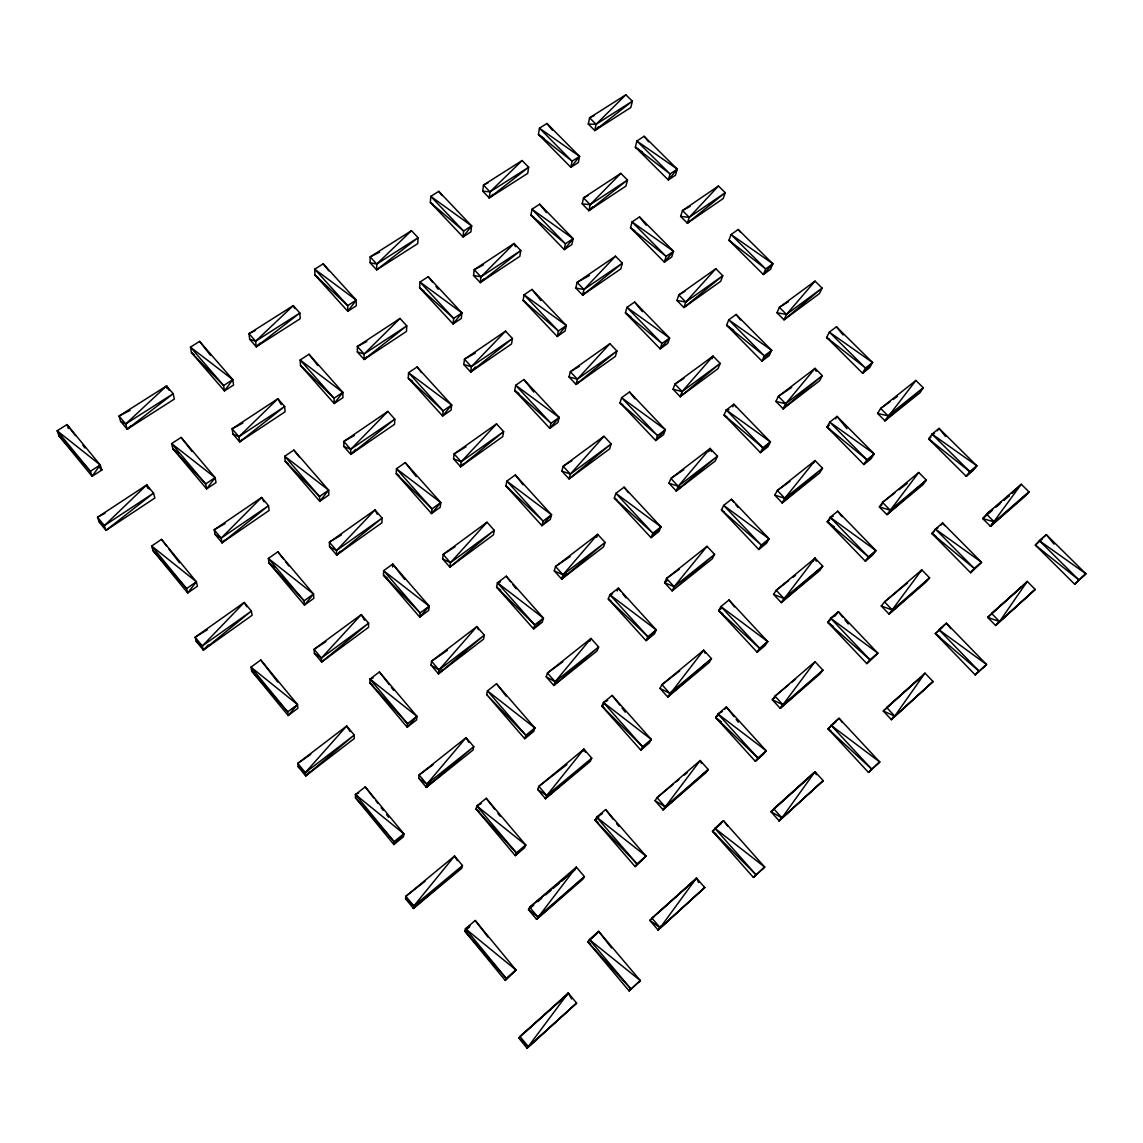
<?xml version="1.0" encoding="UTF-8"?>
<svg xmlns="http://www.w3.org/2000/svg" width="1143" height="1143" viewBox="0 0 1143 1143"><rect width="100%" height="100%" fill="white"/><g stroke="black" fill="none" stroke-linecap="round" stroke-linejoin="round"><path stroke-width="1.5" d="M357.373 351.987L364.117 354.001L406.765 325.841L364.088 359.459L364.117 354.001L357.359 346.486L400.007 318.468L406.765 325.841L406.479 331.399L364.088 359.459L357.373 351.987L357.359 346.486L366.789 341.514M370.103 262.733L370.175 256.861L411.494 230.672L418.081 237.701L417.724 243.63L376.661 269.862L370.103 262.733L376.761 264.019L418.081 237.701L376.661 269.862L376.761 264.019L370.175 256.861L379.633 252.189M369.989 679.071L369.903 682.9L407.194 727.205L416.538 719.947L416.938 716.347L379.405 671.955L369.989 679.071L407.522 723.648L407.194 727.205L416.938 716.347L369.989 679.071L373.075 677.985M392.592 567.028L392.735 564.071L383.634 570.686L383.476 575.1L419.738 617.106L428.754 610.348L429.211 606.147L392.735 564.071L404.736 579.501M355.444 794.542L403.836 833.79L403.536 836.69L393.835 844.534L355.459 797.7L355.444 794.542L365.217 786.87L403.836 833.79L393.835 844.534L394.092 841.662L355.444 794.542L358.688 793.056M440.769 502.549L440.255 507.278L431.525 513.564L396.235 473.673L396.464 468.759L405.265 462.601L440.769 502.549L431.525 513.564L431.983 508.864L396.464 468.759L440.769 502.549L431.983 508.864L396.235 473.673L398.978 475.774M451.642 404.965L451.071 410.151L442.627 416.023L408.265 378.076L408.565 372.718L417.081 366.974L451.642 404.965L442.627 416.023L443.141 410.851L408.565 372.718L451.642 404.965L443.141 410.851L408.265 378.076L412.537 381.276M461.901 312.896L461.286 318.483L453.099 323.969L419.61 287.807L419.981 282.064L428.225 276.692L461.901 312.896L453.099 323.969L453.671 318.397L419.981 282.064L461.901 312.896L453.671 318.397L419.61 287.807L423.924 290.979M471.602 225.885L470.945 231.829L463.015 236.944L430.354 202.44L430.768 196.367L438.769 191.352L471.602 225.885L463.015 236.944L463.615 231.029L430.768 196.367L471.602 225.885L463.615 231.029L430.354 202.44L433.154 204.468M482.732 191.152L483.446 185.066L522.137 160.549L528.666 167.235L527.709 173.379L489.247 197.939L482.732 191.152L490.004 191.881L528.666 167.235L489.247 197.939L490.004 191.881L522.137 160.549M473.531 275.463L474.216 269.691L514.079 243.502L520.779 250.517L519.836 256.332L480.217 282.564L473.531 275.463L480.932 276.835L520.779 250.517L480.217 282.564L480.932 276.835L514.079 243.502L515.522 246.702M463.815 364.56L464.458 359.173L505.563 331.141L512.435 338.499L511.521 343.957L470.673 372.018L463.815 364.56L471.359 366.66L512.435 338.499L470.673 372.018L471.359 366.66L505.563 331.141M453.528 458.886L454.114 453.928L496.548 423.896L503.62 431.611L502.734 436.655L460.572 466.715L453.528 458.886L461.2 461.786L503.62 431.611L460.572 466.715L461.2 461.786L496.548 423.896M442.612 558.898L443.155 554.426L487.004 522.208L494.262 530.323L493.405 534.895L449.856 567.128L442.612 558.898L450.442 562.713L494.262 530.323L449.856 567.128L450.442 562.713L487.004 522.208M431.025 665.14L431.511 661.226L476.86 626.593L484.332 635.151L483.518 639.18L438.469 673.813L431.025 665.14L438.998 669.955L438.469 673.813L484.332 635.151L438.998 669.955L431.511 661.226L447.327 650.381M418.695 778.197L419.11 774.94L466.073 737.635L473.774 746.665L472.988 750.079L426.353 787.356L418.695 778.197L426.81 784.155L426.353 787.356L473.774 746.665L426.81 784.155L419.11 774.94L433.126 764.681M405.551 898.755L405.879 896.241L454.585 855.993L462.501 865.551L461.786 868.251L413.437 908.456L405.551 898.755L413.823 905.999L413.437 908.456L462.501 865.551L413.823 905.999L405.879 896.241L425.096 881.253M579.558 156.391L578.315 162.535L570.886 167.335L538.453 134.445L539.453 128.187L546.954 123.473L579.558 156.391L570.886 167.335L572.071 161.206L579.558 156.391L539.453 128.187L572.071 161.206L538.453 134.445L544.139 138.46M588.288 124.073L589.574 117.8L625.864 94.798L632.35 101.184L630.85 107.485L594.76 130.545L588.288 124.073L596.074 124.301L632.35 101.184L594.76 130.545L596.074 124.301L625.864 94.798M497.462 582.801L496.576 587.102L533.595 628.95L542.268 622.206L543.454 618.106L506.206 576.186L497.462 582.801L534.724 624.878L533.595 628.95L543.454 618.106L497.462 582.801L500.577 581.887M573.129 238.644L571.9 244.488L564.228 249.603L530.981 215.198L531.966 209.226L539.682 204.197L573.129 238.644L564.228 249.603L565.428 243.788L573.129 238.644L531.966 209.226L565.428 243.788L530.981 215.198L533.795 217.213M582.216 203.868L583.487 197.882L620.82 173.35L627.478 180.023L625.964 186.052L588.859 210.626L582.216 203.868L590.159 204.668L627.478 180.023L588.859 210.626L590.159 204.668L620.82 173.35M566.328 325.526L565.099 331.013L557.212 336.485L523.094 300.423L524.066 294.794L532.024 289.436L566.328 325.526L557.212 336.485L558.398 331.013L566.328 325.526L524.066 294.794L558.398 331.013L523.094 300.423L525.894 302.466M575.815 288.036L577.086 282.378L615.505 256.189L622.335 263.176L620.82 268.891L582.616 295.123L575.815 288.036L583.93 289.508L622.335 263.176L582.616 295.123L583.93 289.508L615.505 256.189M486.618 694.587L487.475 690.872L496.519 683.757L534.867 727.962L533.695 731.477L524.723 738.721L486.618 694.587L525.837 735.263L524.723 738.721L534.867 727.962L487.475 690.872L525.837 735.263L534.867 727.962M559.141 417.409L557.927 422.496L549.797 428.354L514.75 390.535L515.707 385.277L523.908 379.533L559.141 417.409L549.797 428.354L550.969 423.296L559.141 417.409L515.707 385.277L550.969 423.296L514.75 390.535L518.936 393.621M569.043 376.99L570.314 371.704L609.905 343.686L616.906 351.015L615.377 356.373L576.029 384.419L569.043 376.99L577.344 379.162L616.906 351.015L576.029 384.419L577.344 379.162L609.905 343.686M561.885 471.116L563.142 466.258L603.961 436.255L611.162 443.941L609.633 448.885L569.057 478.917L561.885 471.116L570.371 474.102L611.162 443.941L569.057 478.917L570.371 474.102L603.961 436.255M551.526 514.779L550.326 519.393L541.925 525.68L505.935 485.932L506.849 481.117L515.322 474.959L551.526 514.779L541.925 525.68L543.082 521.079L551.526 514.779L506.849 481.117L543.082 521.079L505.935 485.932L508.706 488.018M476.845 805.958L476.045 809.015L515.279 855.636L524.566 847.82L525.709 845.006L486.218 798.3L476.845 805.958L516.365 852.878L515.279 855.636L525.709 845.006L476.845 805.958L481.103 803.672M554.284 570.886L555.541 566.514L597.675 534.338L605.076 542.425L603.533 546.897L561.67 579.087L554.284 570.886L562.97 574.772L605.076 542.425L561.67 579.087L562.97 574.772L597.675 534.338L596.675 537.339M677.27 169.121L675.499 175.165L668.312 179.965L635.337 147.161L636.865 141.003L644.109 136.288L677.27 169.121L668.312 179.965L670.055 173.95L677.27 169.121L636.865 141.003L670.055 173.95L635.337 147.161L642.509 152.162M680.628 216.427L682.457 210.555L718.461 186.009L725.219 192.667L723.176 198.582L687.372 223.171L680.628 216.427L689.243 217.327L725.219 192.667L687.372 223.171L689.243 217.327L718.461 186.009M673.527 251.274L671.727 257.004L664.34 262.133L630.507 227.814L632.05 221.942L639.494 216.913L673.527 251.274L664.34 262.133L666.098 256.418L673.527 251.274L632.05 221.942L666.098 256.418L630.507 227.814L634.765 230.829M546.225 676.827L547.454 673.013L591.002 638.451L598.618 646.967L597.075 650.896L553.812 685.471L546.225 676.827L555.112 681.714L598.618 646.967L553.812 685.471L555.112 681.714L591.002 638.451L590.002 641.094M469.944 925.801L465.501 928.759L515.936 969.964L505.192 980.408L506.249 978.451L464.744 931.059L465.501 928.759L475.217 920.486L515.936 969.964L505.192 980.408L464.744 931.059L469.573 926.944M676.956 300.48L678.799 294.937L715.832 268.734L722.776 275.706L720.69 281.307L683.871 307.553L676.956 300.48L685.771 302.023L722.776 275.706L683.871 307.553L685.771 302.023L715.832 268.734M669.569 337.999L667.741 343.386L660.154 348.858L625.407 312.911L626.978 307.381L634.636 302.023L669.569 337.999L660.154 348.858L661.926 343.5L669.569 337.999L626.978 307.381L661.926 343.5L625.407 312.911L631.05 316.968M673.07 389.277L674.941 384.091L713.061 356.087L720.19 363.388L718.061 368.646L680.185 396.678L673.07 389.277L682.1 391.535L720.19 363.388L680.185 396.678L682.1 391.535L713.061 356.087L712.018 358.731M665.397 429.711L663.54 434.697L655.711 440.555L620.02 402.85L621.606 397.707L629.493 391.963L665.397 429.711L655.711 440.555L657.525 435.597L665.397 429.711L621.606 397.707L657.525 435.597L620.02 402.85L622.835 404.908M609.891 594.76L608.29 598.961L646.038 640.651L654.367 633.908L656.268 629.907L618.292 588.159L609.891 594.76L647.895 636.68L646.038 640.651L656.268 629.907L609.891 594.76L612.591 593.803M537.639 789.527L538.867 786.355L583.902 749.151L591.745 758.138L590.202 761.452L545.468 798.657L537.639 789.527L546.74 795.542L591.745 758.138L545.468 798.657L546.74 795.542L583.902 749.151L585.473 752.223M617.191 590.974L618.292 588.159L620.478 590.931M668.955 483.203L670.87 478.446L710.117 448.47L717.447 456.143L715.275 460.972L676.27 490.976L668.955 483.203L678.228 486.261L717.447 456.143L676.27 490.976L678.228 486.261L710.117 448.47L711.403 451.599M660.968 526.852L659.082 531.381L651.024 537.653L614.32 498.034L615.92 493.333L624.064 487.175L660.968 526.852L651.024 537.653L652.853 533.152L660.968 526.852L615.92 493.333L652.853 533.152L614.32 498.034L617.12 500.12M772.825 263.762L770.468 269.391L763.353 274.506L728.948 240.287L731.049 234.515L738.221 229.5L772.825 263.762L763.353 274.506L765.667 268.905L772.825 263.762L731.049 234.515L765.667 268.905L728.948 240.287L731.806 242.287M726.276 409.98L724.091 415.023L760.409 452.614L767.939 446.756L770.411 441.884L733.877 404.236L726.276 409.98L762.838 447.756L760.409 452.614L770.411 441.884L726.276 409.98L728.963 409.637M708.703 451.714L710.117 448.47M732.749 406.779L733.877 404.236L736.063 406.979M607.69 700.459L603.475 702.516L651.281 739.45L640.752 750.079L642.623 746.722L601.875 706.131L603.475 702.516L612.162 695.415L651.281 739.45L649.353 742.85L640.752 750.079L601.875 706.131L604.333 704.117M776.969 312.796L779.383 307.338L815.045 281.135L822.103 288.093L819.46 293.594L784.012 319.84L776.969 312.796L786.47 314.411L822.103 288.093L784.012 319.84L786.47 314.411L815.045 281.135M582.901 751.394L583.902 749.151M771.639 350.344L769.239 355.616L761.924 361.102L726.577 325.255L728.734 319.826L736.106 314.468L771.639 350.344L761.924 361.102L764.296 355.844L771.639 350.344L728.734 319.826L764.296 355.844L726.577 325.255L733.692 330.313M707.017 546.325L674.113 586.673L672.127 590.902L664.597 582.716L666.54 578.458L707.017 546.325L714.561 554.384L712.346 558.756L672.127 590.902L714.561 554.384L674.113 586.673L664.597 582.716L667.369 580.515M775.897 401.422L778.383 396.335L815.045 368.346L822.288 375.633L819.588 380.776L783.141 408.794L775.897 401.422L785.67 403.75L822.288 375.633L783.141 408.794L785.67 403.75L815.045 368.346L816.173 371.446M533.795 905.099L528.495 909.657L537.81 916.943L584.43 876.61L536.567 919.301L576.329 867.094L584.43 876.61L582.873 879.21L536.567 919.301L528.495 909.657L529.695 907.228L576.329 867.094L574.843 869.766L569.543 874.324M659.968 688.357L661.94 684.657L703.717 650.153L711.489 658.639L709.217 662.469L667.726 696.973L659.968 688.357L669.741 693.315L711.489 658.639L667.726 696.973L703.717 650.153L705.088 653.224M602.504 813.516L596.66 817.216L645.966 856.093L635.108 866.594L637.022 863.922L595.046 820.174L596.66 817.216L605.633 809.573L645.966 856.093L635.108 866.594L595.046 820.174L598.861 816.931M774.768 495.133L777.326 490.49L815.045 460.543L822.503 468.187L819.717 472.916L782.212 502.891L774.768 495.133L784.812 498.277L822.503 468.187L782.212 502.891L784.812 498.277L815.045 460.543L813.673 462.929M767.696 641.58L759.666 648.324L720.933 606.562L767.696 641.58L757.109 652.196L759.666 648.324L718.647 610.662L720.933 606.562L728.991 599.975L767.696 641.58L765.096 645.481L757.109 652.196L718.647 610.662L721.319 608.476M874.209 453.9L863.894 464.529L866.937 459.772L829.747 422.11L874.209 453.9L866.937 459.772L826.96 427.053L829.747 422.11L837.047 416.381L874.209 453.9L871.137 458.672L863.894 464.529L826.96 427.053L829.375 425.153M835.633 418.867L837.047 416.381L846.949 428.668M769.096 538.796L766.553 543.211L758.809 549.483L721.447 510.007L723.676 505.392L731.506 499.262L769.096 538.796L758.809 549.483L761.295 545.082L769.096 538.796L723.676 505.392L761.295 545.082L721.447 510.007L724.262 512.078M872.58 362.545L869.594 367.732L862.551 373.204L826.632 337.456L829.347 332.127L836.447 326.769L872.58 362.545L862.551 373.204L865.508 368.032L872.58 362.545L829.347 332.127L865.508 368.032L826.632 337.456L829.489 339.471M877.581 413.423L880.639 408.451L915.886 380.462L923.258 387.734L919.972 392.778L884.939 420.781L877.581 413.423L888.054 415.838L923.258 387.734L884.939 420.781L915.886 380.462M773.582 594.417L776.197 590.259L815.045 558.155L822.717 566.199L819.845 570.457L781.24 602.561L773.582 594.417L783.912 598.446L822.717 566.199L781.24 602.561L815.045 558.155L816.245 561.242M833.233 516.25L830.175 517.322L875.938 550.583L868.451 556.87L827.303 521.822L830.175 517.322L837.69 511.192L875.938 550.583L872.752 554.912L865.322 561.17L827.303 521.822L829.789 519.794M655.053 800.7L657.054 797.643L700.202 760.509L708.217 769.468L705.903 772.682L663.04 809.787L655.053 800.7L665.097 806.787L708.217 769.468L663.04 809.787L700.202 760.509L701.631 763.553M813.159 561.042L815.045 558.155M722.462 711.375L718.004 714.004L766.224 750.78L757.938 758.038L715.661 717.533L718.004 714.004L726.334 706.931L766.224 750.78L763.553 754.08L755.309 761.309L715.661 717.533L718.033 715.518M724.733 709.303L726.334 706.931L733.992 716.632M999.553 621.563L991.567 613.42L1021.856 586.702L987.652 617.391L999.553 621.563L1035.201 589.402L995.582 625.478L999.553 621.563L1027.257 581.416L1035.201 589.402L995.582 625.478L987.652 617.391L1027.257 581.416L1023.171 585.545M934.431 433.54L932.045 434.111L976.808 465.787L969.835 471.645L928.659 438.955L932.045 434.111L939.046 428.382L976.808 465.787L973.15 470.459L966.206 476.302L928.659 438.955L930.988 437.055M937.346 430.811L939.046 428.382L945.647 436.526M891.297 719.561L933.059 681.542L891.297 719.561L933.059 681.542L925.001 673.127L883.268 711.017L891.297 719.561L893.312 716.718M894.755 716.104L886.654 707.503L920.072 677.985L883.268 711.017L894.755 716.104L925.001 673.127M100.213 464.944L92.097 476.317L59.065 436.012L57.15 430.768L66.994 424.582L100.213 464.944L101.87 470.002L92.097 476.317L90.383 471.287L57.15 430.768L100.213 464.944L90.383 471.287L59.065 436.012L61.836 438.198M918.743 472.473L886.939 514.664L879.367 506.949L882.539 502.391L918.743 472.473L926.33 480.089L922.93 484.732L886.939 514.664L926.33 480.089L890.154 510.149L879.367 506.949L882.039 504.735M779.112 820.788L823.203 780.64L779.112 820.788L823.203 780.64L815.03 771.725L770.968 811.744L779.112 820.788L782.198 816.488M1011.998 493.419L1021.256 484.261L990.438 526.309L1024.985 496.405L1028.971 491.861L1021.256 484.261L986.523 514.164L982.737 518.608L990.438 526.309L992.51 523.423M774.94 808.172L770.968 811.744L781.926 817.874L815.03 771.725L816.316 774.74M658.054 930.002L704.731 887.511L658.054 930.002L704.731 887.511L696.473 878.053L649.824 920.401L658.054 930.002L661.154 925.773M692.101 883.439L696.473 878.053L698.687 882.539M653.739 916.886L649.824 920.401L660.154 927.745L696.473 878.053M881.253 605.976L892.383 610.076L929.588 577.858L889.054 614.091L921.787 569.857L929.588 577.858L926.073 582.03L889.054 614.091L881.253 605.976L884.525 601.904L921.787 569.857L920.044 571.971M611.534 947.918L598.675 931.331L589.374 939.56L640.294 980.551L629.107 990.895L587.759 941.775L598.675 931.331L640.294 980.551L638.308 982.494M232.772 379.619L224.457 390.892L191.481 352.716L190.452 347.129L199.611 341.386L232.772 379.619L233.558 385.034L224.457 390.892L223.614 385.52L190.452 347.129L232.772 379.619L223.614 385.52L191.481 352.716L194.296 354.859M518.736 1037.973L568.257 993.024L576.615 1003.097L527.052 1048.202L518.736 1037.973L528.28 1046.702L576.615 1003.097L527.052 1048.202L568.257 993.024L571.657 998.953M842.734 617.134L838.362 611.648L835.347 615.677L830.632 618.234L877.767 653.096L870.066 659.84L827.661 622.235L830.632 618.234L838.362 611.648L877.767 653.096L866.823 663.612L827.661 622.235L830.232 620.049M564.671 997.696L568.257 993.024M815.03 661.711L780.212 708.346L819.988 673.899L822.96 670.155L815.03 661.711L774.997 696.158L772.311 699.759L780.212 708.346L783.398 704.059M215.127 477.631L206.626 488.89L172.822 448.713L171.636 443.584L181.123 437.412L215.127 477.631L216.041 482.575L206.626 488.89L205.654 483.96L171.636 443.584L215.127 477.631L205.654 483.96L172.822 448.713L178.408 453.085M356.273 300.123L347.801 311.296L314.954 275.034L314.696 269.191L323.24 263.819L356.273 300.123L356.287 305.824L347.801 311.296L347.729 305.624L314.696 269.191L356.273 300.123L347.729 305.624L314.954 275.034L317.811 277.163M663.04 809.787L665.155 807.001M536.567 919.301L538.696 916.557M781.24 602.561L783.384 599.804M342.857 392.363L334.185 403.536L300.509 365.46L300.152 360.002L308.996 354.259L342.857 392.363L342.957 397.664L334.185 403.536L334.042 398.264L300.152 360.002L342.857 392.363L334.042 398.264L300.509 365.46M196.382 581.773L187.695 592.96L153.005 550.64L151.662 546.025L161.492 539.382L196.382 581.773L197.453 586.188L187.695 592.96L186.566 588.588L151.662 546.025L196.382 581.773L186.566 588.588L153.005 550.64M667.726 696.973L672.084 691.429M884.939 420.781L887.068 418.067M937.86 527.98L935.417 529.109L981.508 562.242L974.336 568.528L931.916 533.51L935.417 529.109L942.618 522.98L981.508 562.242L970.578 572.729L931.916 533.51L934.302 531.481M328.641 490.161L319.754 501.306L285.207 461.272L284.736 456.243L293.88 450.085L328.641 490.161L328.827 495.005L319.754 501.306L319.511 496.491L284.736 456.243L328.641 490.161L319.511 496.491L285.207 461.272L288.022 463.444M940.86 525.194L942.618 522.98L944.818 525.694M545.468 798.657L549.812 793.228M782.212 502.891L785.555 498.719M413.823 905.999L454.585 855.993L457.286 860.593M413.437 908.456L416.809 904.313M313.539 594.031L304.438 605.104L268.962 562.956L268.376 558.441L277.835 551.812L313.539 594.031L313.825 598.346L304.438 605.104L304.081 600.832L268.376 558.441L313.539 594.031L304.081 600.832L268.962 562.956L274.391 567.242M553.812 685.471L557.17 681.428M783.141 408.794L786.513 404.722M727.891 826.303L723.49 820.717L714.904 828.332L764.653 867.023L753.394 877.424L712.503 831.204L723.49 820.717L764.653 867.023L761.895 869.652M426.81 784.155L466.073 737.635L468.673 742.307M426.353 787.356L430.94 781.926M676.27 490.976L679.671 486.932M297.466 704.559L288.15 715.547L251.689 671.055L250.974 667.126L260.775 659.997L297.466 704.559L297.88 708.274L288.15 715.547L287.665 711.889L250.974 667.126L297.466 704.559L287.665 711.889L251.689 671.055L254.403 673.256M561.67 579.087L566.271 573.729M429.211 606.147L419.738 617.106L420.138 612.934L383.634 570.686L429.211 606.147L420.138 612.934L383.476 575.1L387.591 578.301M438.998 669.955L476.86 626.593L478.531 629.736M438.469 673.813L441.884 669.898M680.185 396.678L682.457 394.064M298.18 766.724L305.31 772.625L354.244 735.049L305.667 775.926L305.31 772.625L346.715 725.976L354.244 735.049L354.273 738.549L305.667 775.926L298.18 766.724L297.766 763.367L346.715 725.976L350.072 731.563M305.667 775.926L309.196 771.954M842.362 722.433L839.076 718.29L831.104 725.362L879.71 761.967L868.423 772.382L828.046 728.791L839.076 718.29L879.71 761.967L876.31 765.181M314.368 653.296L321.397 658.054L368.603 623.178L321.654 662.011L321.397 658.054L361.288 614.591L368.603 623.178L368.532 627.321L321.654 662.011L314.368 653.296L314.082 649.281L361.288 614.591L364.503 620.249M576.029 384.419L578.429 381.791M950.79 628.636L946.404 623.192L938.989 629.75L986.495 664.483L975.208 674.884L935.374 633.665L946.404 623.192L986.495 664.483L982.551 668.184M460.572 466.715L462.986 464.101M687.372 223.171L689.8 220.57M341.514 534.838L329.384 542.182L336.513 550.497L336.656 555.027L381.933 522.751L382.091 518.079L374.975 509.935L329.384 542.182L329.57 546.768L336.656 555.027L340.243 551.24M582.616 295.123L585.03 292.565M815.03 771.725L773.725 808.773L781.926 817.874M329.57 546.768L336.513 550.497L374.975 509.935L377.29 514.207M1039.43 540.753L1035.315 545.068L1074.606 584.144L1085.85 573.757L1046.331 534.638L1039.43 540.753L1078.978 580.03L1074.606 584.144L1085.85 573.757L1039.43 540.753L1046.331 534.638L1054.017 544.097M207.212 629.807L195.124 637.194L202.282 645.995L203.325 650.053L252.089 615.305L251.389 611.062L244.231 602.447L195.124 637.194L196.21 641.309L203.325 650.053L208.226 644.966M470.673 372.018L475.531 366.96M196.21 641.309L202.282 645.995L244.231 602.447L246.859 606.733M343.886 446.513L350.73 449.328L394.792 419.138L350.772 454.357L350.73 449.328L387.863 411.394L394.792 419.138L394.564 424.282L350.772 454.357L343.886 446.513L343.786 441.441L387.863 411.394M350.772 454.357L355.702 449.328M588.859 210.626L592.517 206.883M215.127 534.481L221.156 538.139L268.519 505.677L222.042 542.768L221.156 538.139L261.561 497.491L268.519 505.677L269.105 510.464L222.042 542.768L215.127 534.481L214.184 529.795L261.561 497.491L264.076 501.82M222.042 542.768L224.557 540.239M480.217 282.564L483.875 278.878M875.938 550.583L865.322 561.17L868.451 556.87L830.175 517.322M364.088 359.459L366.546 357.016M594.76 130.545L598.461 126.859M976.808 465.787L966.206 476.302L969.835 471.645L932.045 434.111M364.117 354.001L400.007 318.468M232.901 433.983L238.916 436.726L284.65 406.508L239.659 441.855L238.916 436.726L277.863 398.736L284.65 406.508L285.107 411.766L239.659 441.855L232.901 433.983L232.115 428.811L277.863 398.736L281.078 404.522M239.659 441.855L242.159 439.426M489.247 197.939L492.933 194.339M589.374 939.56L631.022 989.024L629.107 990.895L640.294 980.551M766.224 750.78L755.309 761.309L757.938 758.038L718.004 714.004M99.241 522.037L104.356 525.623L153.548 493.119L105.999 530.366L104.356 525.623L146.733 484.918L153.548 493.119L154.862 498.019L105.999 530.366L99.241 522.037L97.541 517.25L146.733 484.918L149.447 489.275M376.761 264.019L411.494 230.672M877.767 653.096L866.823 663.612L870.066 659.84L830.632 618.234M981.508 562.242L970.578 572.729L974.336 568.528L935.417 529.109M714.904 828.332L756.08 874.838L753.394 877.424L764.653 867.023M255.375 330.47L249.003 333.67L255.632 341.2L256.261 346.772L300.209 318.697L299.852 313.025L293.237 305.624L249.003 333.67L249.674 339.271L256.261 346.772L260.118 343.1M831.104 725.362L871.78 769.21L868.423 772.382L879.71 761.967M249.674 339.271L255.632 341.2L293.237 305.624L294.78 308.539M938.989 629.75L979.122 671.212L975.208 674.884L986.495 664.483M1081.435 577.901L1085.85 573.757M130.059 410.437L119.072 416.009L125.716 423.967L127.187 429.211L174.336 399.093L173.179 393.721L166.549 385.934L119.072 416.009L120.587 421.31L127.187 429.211L130.988 425.653M120.587 421.31L125.716 423.967L166.549 385.934L169.135 390.32M525.223 1032.143L566.771 994.896L519.894 1036.387L528.28 1046.702M657.639 913.386L694.172 880.624L651.853 918.072L660.154 927.745M777.597 805.801L808.058 778.469M990.438 526.309L1028.971 491.861L994.267 521.894L982.737 518.608L992.053 510.592M780.212 708.346L822.96 670.155L782.955 704.788L772.311 699.759L774.968 697.473M631.022 989.024L587.759 941.775L597.003 933.588M756.08 874.838L712.503 831.204L721.047 823.632M871.78 769.21L828.046 728.791L835.976 721.762M979.122 671.212L935.374 633.665L942.746 627.121M1042.202 538.967L1035.315 545.068L1078.978 580.03M515.936 969.964L506.249 978.451L465.501 928.759M645.966 856.093L637.022 863.922L596.66 817.216M537.767 901.67L541.739 898.255M545.711 894.84L551.012 890.283M553.655 887.997L558.956 883.439M561.599 881.167L566.899 876.595M996.039 507.163L1000.039 503.734M1004.025 500.291L1009.34 495.719M525.709 845.006L516.365 852.878L476.045 809.015L478.817 811.23M651.281 739.45L642.623 746.722L603.475 702.516M673.413 784.098L657.054 797.643L665.097 806.787M676.142 781.841L678.871 779.583M684.314 775.068L687.043 772.811M574.843 869.766L529.695 907.228L537.81 916.943M788.756 684.8L774.997 696.158L782.955 704.788M791.499 682.528L795.628 679.113M993.21 508.649L986.523 514.164L994.267 521.894M995.896 506.449L1001.254 502.048M1003.925 499.848L1009.283 495.448M1011.969 493.247L1017.327 488.847M907.499 582.987L884.525 601.904L892.383 610.076M336.656 555.027L382.091 518.079L336.513 550.497M203.325 650.053L251.389 611.062L202.282 645.995M403.836 833.79L394.092 841.662L355.459 797.7M656.268 629.907L647.895 636.68L608.29 598.961L611.076 601.075M416.938 716.347L407.522 723.648L369.903 682.9L372.647 685.086M543.454 618.106L534.724 624.878L496.576 587.102L500.72 590.288M770.411 441.884L762.838 447.756L724.091 415.023L726.919 417.066M566.942 764.524L538.867 786.355L546.74 795.542M256.261 346.772L299.852 313.025L255.632 341.2M679.671 670.927L661.94 684.657L669.741 693.315M127.187 429.211L173.179 393.721L125.716 423.967M788.67 580.644L776.197 590.259L783.912 598.446M792.828 577.429L795.585 575.3M894.855 492.919L882.539 502.391L890.154 510.149M898.97 489.776L907.185 483.46M562.87 661.797L547.454 673.013L555.112 681.714M679.313 569.214L666.54 578.458L674.113 586.673M789.913 481.432L777.326 490.49L784.812 498.277M890.383 401.479L880.639 408.451L888.054 415.838M893.169 399.478L897.341 396.492M310.753 754.409L297.766 763.367L305.31 772.625M570.057 556.641L555.541 566.514L562.97 574.772M683.714 469.759L670.87 478.446L678.228 486.261M791.685 387.406L778.383 396.335L785.67 403.75M325.869 641.666L314.082 649.281L321.397 658.054M455.028 546.811L443.155 554.426L450.442 562.713M571.886 460.7L563.142 466.258L570.371 474.102M683.957 378.404L674.941 384.091L682.1 391.535M788.399 301.709L779.383 307.338L786.47 314.411M466.001 446.799L454.114 453.928L461.2 461.786M579.458 366.274L570.314 371.704L577.344 379.162M684.886 291.351L678.799 294.937L685.771 302.023M225.028 523.594L214.184 529.795L221.156 538.139M354.387 435.44L343.786 441.441L350.73 449.328M475.288 353.101L464.458 359.173L471.359 366.66M589.402 275.563L577.086 282.378L583.93 289.508M690.186 206.326L682.457 210.555L689.243 217.327M105.199 513.093L97.541 517.25L104.356 525.623M242.902 423.024L232.115 428.811L238.916 436.726M483.56 264.819L474.216 269.691L480.932 276.835M588.174 195.467L583.487 197.882L590.159 204.668M488.161 182.766L483.446 185.066L490.004 191.881M594.317 115.529L589.574 117.8L596.074 124.301M928.659 438.955L931.531 440.984M826.96 427.053L829.804 429.096M931.916 533.51L936.217 536.596M827.303 521.822L834.404 526.994M935.374 633.665L939.66 636.794M827.661 622.235L833.333 626.435M718.647 610.662L722.862 613.834M828.046 728.791L830.89 730.934M715.661 717.533L721.304 721.833M601.875 706.131L604.661 708.289M712.503 831.204L716.618 834.404M595.046 820.174L597.846 822.389M587.759 941.775L590.502 943.975M464.744 931.059L467.458 933.274M99.67 467.33L101.87 470.002L99.755 467.258M836.447 326.769L843.077 334.956M738.221 229.5L740.45 232.243M644.109 136.288L648.595 141.846M736.106 314.468L740.521 319.954M639.494 216.913L646.166 225.214M546.954 123.473L552.369 130.216M837.69 511.192L842.077 516.65M634.636 302.023L642.366 311.668M539.682 204.197L546.354 212.541M844.934 619.877L848.22 623.992M731.506 499.262L733.692 502.006M735.892 504.749L738.078 507.492M629.493 391.963L634.994 398.85M532.024 289.436L540.839 300.523M438.769 191.352L442.098 195.539M728.991 599.975L734.463 606.876M624.064 487.175L628.436 492.704M523.908 379.533L533.781 392.006M428.225 276.692L432.64 282.264M435.94 286.45L438.14 289.236M736.178 719.418L738.378 722.19M622.664 593.703L625.935 597.86M515.322 474.959L522.98 484.689M417.081 366.974L421.467 372.547M323.24 263.819L328.755 270.82M612.162 695.415L619.82 705.188M622.006 707.974L625.278 712.16M506.206 576.186L510.578 581.773M512.764 584.559L516.036 588.745M405.265 462.601L416.195 476.56M308.996 354.259L317.754 365.46M605.633 809.573L613.305 819.431M616.591 823.646L618.792 826.46M496.519 683.757L506.363 696.387M293.88 450.085L299.337 457.1M199.611 341.386L210.569 355.459M486.218 798.3L494.733 809.301M497.934 813.43L500.062 816.188M379.405 671.955L389.234 684.657M391.42 687.486L393.606 690.301M277.835 551.812L283.293 558.856M285.479 561.684L288.75 565.914M181.123 437.412L192.038 451.528M475.217 920.486L488.061 937.189M365.217 786.87L373.732 797.943M375.861 800.7L377.99 803.472M381.176 807.63L383.305 810.401M386.505 814.545L388.634 817.316M260.775 659.997L277.735 682.071M161.492 539.382L166.778 546.268M168.893 549.026L179.48 562.785M75.452 435.597L66.994 424.582L68.38 428.539M82.853 445.227L84.968 447.985M146.733 484.918L147.647 488.204M166.549 385.934L167.135 388.634"/></g></svg>
